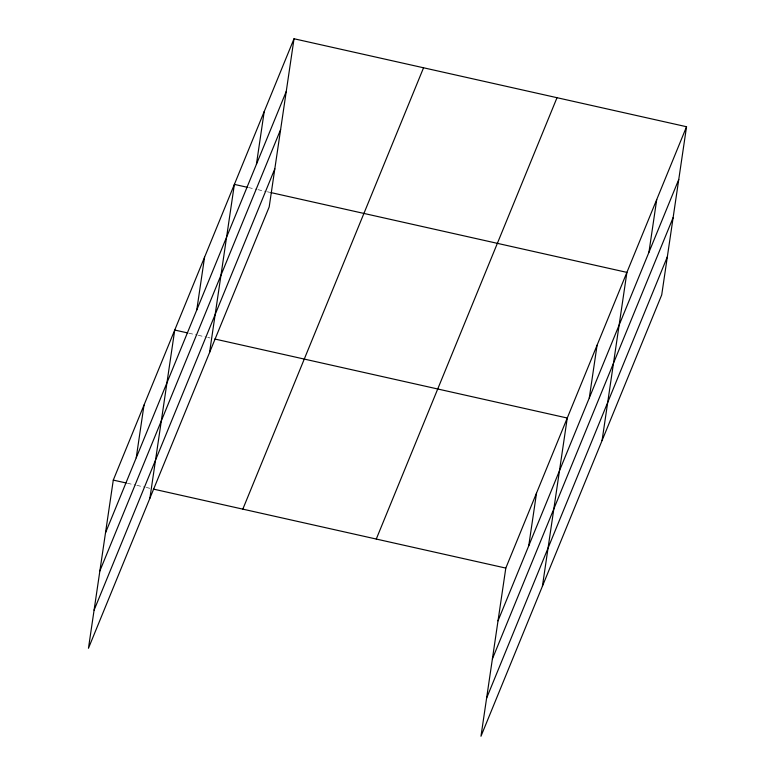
<?xml version="1.0" encoding="UTF-8"?>
<svg xmlns="http://www.w3.org/2000/svg" width="775" height="775" viewBox="0 0 775 775"><rect width="100%" height="100%" fill="white"/><g stroke="black" fill="none" stroke-linecap="round" stroke-linejoin="round"><path stroke-width="0.58" stroke-dasharray="3.88 2.91" d="M248.513 187.56L256.757 189.41M257.93 189.672L266.174 191.522M267.356 191.783L269.71 192.316M188.868 333.211L197.112 335.052M198.284 335.323L206.528 337.164M207.71 337.435L210.064 337.958M127.42 483.271L135.654 485.111M136.836 485.382L145.08 487.223M146.252 487.485L149.788 488.279"/><path stroke-width="1.16" d="M294.025 38.75L113.286 480.103L88.457 648.268L269.196 206.915L294.025 38.75L686.543 126.732L661.714 294.897L480.975 736.25L505.804 568.085L686.543 126.732M136.226 457.822L144.014 405.073M149.904 498.209L174.733 330.043L187.686 332.94M196.773 309.961L204.561 257.213M209.55 352.567L234.379 184.392L247.332 187.298M256.418 164.319L264.207 111.571M528.744 545.803L536.533 493.055M542.423 586.191L567.261 418.025L214.772 339.014M589.291 397.953L597.079 345.204M602.068 440.549L626.907 272.383L270.882 192.578M648.937 252.301L656.725 199.553M105.497 532.851L286.237 91.498M99.868 570.933L280.608 129.59M94.075 610.177L274.815 168.824M242.817 509.136L423.557 67.783M376.272 539.051L557.012 97.698M498.015 620.833L678.755 179.48M492.396 658.915L673.136 217.572M486.593 698.159L667.343 256.816M113.286 480.103L126.238 482.999M153.324 489.073L505.804 568.085"/></g></svg>
